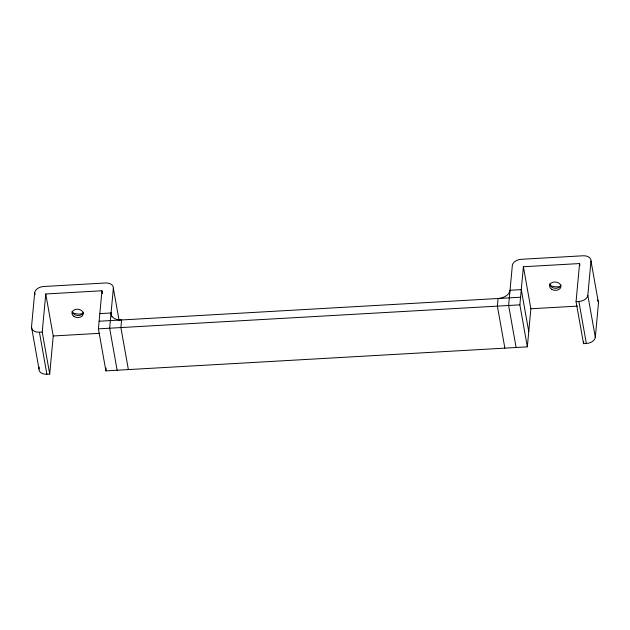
<?xml version="1.0" encoding="UTF-8"?>
<svg xmlns="http://www.w3.org/2000/svg" width="630" height="630" viewBox="0 0 630 630"><rect width="100%" height="100%" fill="white"/><g stroke="black" fill="none" stroke-linecap="round" stroke-linejoin="round"><path stroke-width="0.94" d="M102.454 293.627L101.95 290.761L45.754 293.966L53.235 335.971L49.707 374.062L46.896 374.228A8.521 5.623 -10.1 0 1 38.997 368.991L31.516 326.986L34.689 292.698A8.521 5.623 -10.1 0 1 43.651 286.508L105.462 282.98A8.521 5.623 -10.1 0 1 113.361 288.217L119.141 320.678M49.707 374.062L42.226 332.057L45.754 293.966M38.997 368.991L39.178 367.03M579.931 265.458L579.592 263.553L523.396 266.75L530.877 308.763L527.349 346.854L105.895 370.865L98.414 328.852L101.95 290.761M113.361 288.217L109.651 328.214L117.141 370.227M105.895 370.865L106.163 368.007M527.349 346.854L519.868 304.849L523.396 266.75M516.112 347.5L508.623 305.487L512.332 265.49A8.521 5.623 -10.1 0 1 521.293 259.292L583.104 255.772A8.521 5.623 -10.1 0 1 591.003 261.009L598.484 303.014L595.311 337.302A8.521 5.623 -10.1 0 1 586.349 343.492L583.538 343.657L576.056 301.644L579.592 263.553M595.311 337.302L587.829 295.289L591.003 261.009M583.538 343.657L583.719 341.704M99.831 313.622L111.069 312.976A11.364 7.497 -10.1 0 0 121.598 319.953L120.889 327.576L128.378 369.582M99.123 321.237L520.569 297.226M31.516 326.986A8.521 5.623 -10.1 0 0 39.414 332.215L42.226 332.057M98.414 328.852L519.868 304.849M576.056 301.644L578.868 301.486A8.521 5.623 -10.1 0 0 587.829 295.289M53.235 335.971L99.737 333.325M530.877 308.763L577.379 306.117M578.868 301.486L586.349 343.492M528.759 331.616L521.278 289.611L510.04 290.249A11.364 7.497 -10.1 0 1 498.094 298.51L497.385 306.125L504.874 348.138M111.069 312.976L111.746 316.795M34.689 292.698L35.028 294.612M39.414 332.215L46.896 374.228M561.031 284.981A5.678 4.197 5.3 0 1 554.967 288.272A5.678 4.197 5.3 0 1 549.762 283.823M560.409 286.343A11.198 8.277 5.3 0 1 550.108 285.382M83.388 312.189A5.678 4.197 5.3 0 1 77.521 315.504A5.678 4.197 5.3 0 1 72.127 311.33M82.766 313.551A11.198 8.277 5.3 0 1 72.466 312.59M597.405 299.967A8.521 5.623 -10.1 0 1 598.484 303.014M551.715 289.32A5.678 4.197 5.3 0 0 560.842 287.02A5.678 4.197 5.3 0 0 553.148 282.169A5.678 4.197 5.3 0 0 551.715 289.32M74.072 316.528A5.678 4.197 5.3 0 0 83.199 314.228A5.678 4.197 5.3 0 0 75.505 309.385A5.678 4.197 5.3 0 0 74.072 316.528"/></g></svg>
